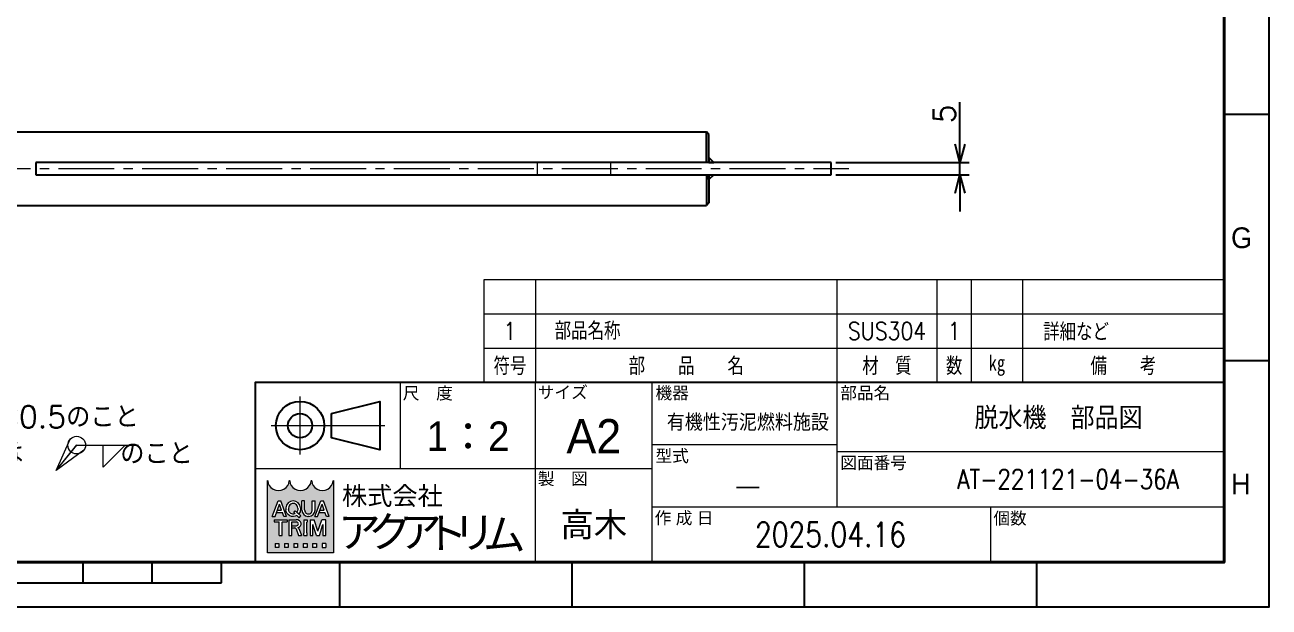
# Model space of a CAD drawing. Header units: millimetres. Extents: x 0 to 3254, y -17 to 1242.
# Drawn here: x 2631 to 3139, y 0 to 238 of the extents above; entities that cross this region are included whole.
import ezdxf
from ezdxf.enums import TextEntityAlignment as Align

# ---------------------------------------------------------------- set-up
doc = ezdxf.new("R2010")
doc.units = ezdxf.units.MM
doc.header["$LTSCALE"] = 1.2
doc.header["$PDMODE"] = 99
doc.header["$PDSIZE"] = 1
doc.linetypes.add('CENTER2', pattern=[28.575000000000003, 19.05, -3.175, 3.175, -3.175])
doc.linetypes.add('HIDDEN', pattern=[9.524999999999999, 6.35, -3.175])
for name, color, linetype, lineweight in [('02_細線', 5, 'Continuous', 13), ('04_HIDDEN', 2, 'HIDDEN', 13), ('05_CENTER', 4, 'CENTER2', 13), ('07_TEXT', 3, 'Continuous', 13), ('08_DIM', 3, 'Continuous', 13), ('99_図枠', 7, 'Continuous', 40)]:
    doc.layers.add(name, color=color, linetype=linetype, lineweight=lineweight)
doc.styles.add('KSS_TXT', font='txt.shx', dxfattribs={"bigfont": 'extfont2.shx'})
doc.styles.add('MS_G', font='MS Gothic.ttf')
doc.styles.get("Standard").update_dxf_attribs({"font": 'txt.shx', "bigfont": 'extfont2.shx'})
doc.styles.add('寸法用', font='simplex.shx', dxfattribs={"width": 0.8, "bigfont": '@extfont2.shx'})
doc.styles.add('表題用', font='MS PGothic.ttf')
doc.dimstyles.new('KSS_DIM', dxfattribs={"dimscale": 3, "dimtxt": 3, "dimasz": 2.5, "dimexe": 1.25, "dimexo": 0.625, "dimtad": 1, "dimdsep": 46, "dimtxsty": 'KSS_TXT', "dimblk": 'OPEN30', "dimcen": 0, "dimazin": 2, "dimtfac": 0.75, "dimtmove": 0, "dimatfit": 3, "dimldrblk": 'OPEN30', "dimfxl": 1.25, "dimtolj": 1, "dimarcsym": 0})

# ---------------------------------------------------------------- blocks, each defined once
blk = doc.blocks.new('_Open30')
at = {"color": 0, "linetype": 'ByBlock', "lineweight": -2}
for p, q in [((-1, 0.26794919), (0, 0)), ((0, 0), (-1, -0.26794919)), ((0, 0), (-1, 0))]:
    blk.add_line(p, q, dxfattribs=at)
blk = doc.blocks.new('*D179')
at = {"layer": '08_DIM', "color": 0, "lineweight": -2, "transparency": 16777216}
for p, q in [((3012.928981349556, 189.239456454292), (3012.928981349556, 206.489456454292)), ((2962.153625197256, 181.7394564542919), (3016.678981349556, 181.739456454292)), ((3012.928981349556, 176.739456454292), (3012.928981349556, 181.739456454292)), ((2962.153625197256, 176.7394564542919), (3016.678981349556, 176.739456454292)), ((3012.928981349556, 169.239456454292), (3012.928981349556, 161.739456454292))]:
    blk.add_line(p, q, dxfattribs=at)
at = {"layer": 'Defpoints', "color": 0, "transparency": 16777216}
for p in [(2960.278625197256, 181.7394564542919), (3012.928981349556, 181.739456454292), (2960.278625197256, 176.7394564542919)]:
    blk.add_point(p, dxfattribs=at)
at = {"layer": '08_DIM', "color": 0, "lineweight": -2, "transparency": 16777216, "xscale": 7.5, "yscale": 7.5, "zscale": 7.5}
for p, rotation in [((3012.928981349556, 181.739456454292), 270), ((3012.928981349556, 176.739456454292), 90)]:
    blk.add_blockref('_Open30', p, dxfattribs=dict(at, rotation=rotation))
at = {"layer": '08_DIM', "color": 0, "transparency": 16777216, "insert": (3006.553981349556, 201.6144564542911), "char_height": 9, "attachment_point": 5, "rotation": 90, "style": 'KSS_TXT'}
blk.add_mtext('\\A1;5', dxfattribs=at)
blk = doc.blocks.new('Weld-line')
blk.add_line((0, 0), (1, 0))
blk = doc.blocks.new('Weld10-s5')
blk.add_circle((0, 0), 2)
blk = doc.blocks.new('Weld10-a1')
for p, q in [((5, 0), (0, 5)), ((0, 5), (0, 0)), ((0, 0), (5, 0))]:
    blk.add_line(p, q)
at = {"width": 0.9}
blk.add_attdef('S', text='', height=2.8, dxfattribs=at).set_placement((-2, 1), align=Align.RIGHT)
blk.add_attdef('L', (8, 1), '', height=2.8, dxfattribs=at)
blk = doc.blocks.new('Jis_w20130906110600')
blk.add_blockref('Weld10-s5', (0, 0))
at = {"xscale": -1, "rotation": 180}
blk.add_blockref('Weld10-a1', (6, 0), dxfattribs=at)
at = {"layer": '08_DIM', "xscale": 14, "yscale": 14, "zscale": 14}
blk.add_blockref('Weld-line', (0, 0), dxfattribs=at)
at = {"style": 'KSS_TXT', "flags": 1}
blk.add_attdef('JISINFO', (0, 0), '', height=3, dxfattribs=at)
at = {"layer": '08_DIM'}
blk.add_leader([(-4.630805428080293, -5.765361229938435), (0, 0)], dimstyle='KSS_DIM', dxfattribs=at)

msp = doc.modelspace()

# ---------------------------------------------------------------- hatches: boundary and pattern name
at = {"layer": '99_図枠', "lineweight": 5}
h = msp.add_hatch(color=256, dxfattribs=at)
h.dxf.hatch_style = 1
edge = h.paths.add_edge_path()
edge.add_arc((2756.820428232745, 51.51771054828191), 0.1280794679994826, 90, 180)
edge.add_ellipse((2752.337646852763, 51.51771054828191), major_axis=(-4.354701911982408, 0), ratio=0.8823529411764706, start_angle=360, end_angle=540, ccw=False)
edge.add_arc((2747.854865472781, 51.51771054828191), 0.1280794679994826, 3.187317984128254, 180.000000000026)
edge.add_ellipse((2743.372084092799, 51.51771054828191), major_axis=(-4.354701911982408, 0), ratio=0.8823529411764706, start_angle=360, end_angle=540, ccw=False)
edge.add_arc((2738.889302712817, 51.51771054828191), 0.1280794679994826, 3.187317984128254, 180)
edge.add_ellipse((2734.406521332835, 51.51771054828191), major_axis=(-4.354701911982408, 0), ratio=0.8823529411764706, start_angle=360, end_angle=540, ccw=False)
edge.add_arc((2729.923739952854, 51.51771054828191), 0.1280794679994826, 3.187317984128254, 90)
edge.add_line((2729.923739952854, 51.64579001628067), (2729.923739952854, 22.05943290840059))
edge.add_line((2729.923739952854, 22.05943290839991), (2756.820428232745, 22.05943290839991))
edge.add_line((2756.820428232745, 22.05943290839991), (2756.820428232745, 51.64579001627999))
h.paths.add_polyline_path([(2734.260861836546, 43.34441904153596), (2735.322795523182, 43.34441904153596), (2737.737656443852, 36.9711847138808), (2737.737656443852, 36.94044564156161), (2736.587987906306, 36.94044564156161), (2735.986806664696, 38.62875785126585), (2733.622466588632, 38.62875785126585), (2733.969080322733, 39.60216180806151), (2735.640192930595, 39.60216180806151), (2734.791828679864, 41.98464420048026), (2732.995669453424, 36.94044564156161), (2731.846000915876, 36.94044564156161), (2731.846000915876, 36.9711847138808)], flags=16)
edge = h.paths.add_edge_path(flags=16)
edge.add_ellipse((2740.410341695075, 40.52667074554688), major_axis=(-2.945827763988099, 0), ratio=0.9565217391304344, start_angle=180, end_angle=360, ccw=False)
edge.add_line((2743.356169459062, 40.52667074554688), (2743.356169459062, 39.75819393755))
edge.add_ellipse((2740.410341695075, 39.75819393754887), major_axis=(-2.945827763988099, 0), ratio=0.9565217391304344, start_angle=142.105255317713, end_angle=180, ccw=False)
edge.add_line((2742.735013469754, 38.02749680872353), (2741.909650980071, 38.70760471048538))
edge.add_ellipse((2740.410341695075, 39.83355344135839), major_axis=(1.87839559379198, 0), ratio=0.9950358206786508, start_angle=-37.0427632869818, end_angle=0)
edge.add_line((2742.288734930819, 39.8334808827351), (2742.288734930819, 40.45131124173895))
edge.add_ellipse((2740.410341695075, 40.45131124173918), major_axis=(1.878393235745405, 0), ratio=0.994718262525732, start_angle=360, end_angle=540)
edge.add_line((2738.531948459328, 40.45131124173918), (2738.531948459328, 39.83348757067415))
edge.add_ellipse((2740.410341695075, 39.83355344135839), major_axis=(1.87839559379198, 0), ratio=0.9950358206786508, start_angle=-180, end_angle=-65.75794872216291)
edge.add_line((2741.181596572428, 38.12929905436818), (2740.658619320266, 38.63828114813828))
edge.add_line((2740.658619320265, 38.63828114813646), (2741.225941915572, 39.24069873338544))
edge.add_line((2741.225941915572, 39.24069873338726), (2743.598053883514, 37.28605200128027))
edge.add_line((2743.598053883514, 37.28605200128027), (2742.856790850028, 36.49893389535418))
edge.add_line((2742.856790850028, 36.49893389535487), (2741.966315179745, 37.36557994781083))
edge.add_ellipse((2740.410341695075, 39.75819393754887), major_axis=(-2.945827763988099, 0), ratio=0.9565217391304344, start_angle=0, end_angle=121.88362473889401, ccw=False)
edge.add_line((2737.464513931086, 39.75819393754887), (2737.464513931086, 40.52667074554574))
h.paths.add_polyline_path([(2737.928138837282, 35.65965096156674), (2737.928138837282, 34.76309468556997), (2736.006946817291, 34.76309468556997, 0.4142135623730951), (2735.87886734929, 34.63501521756939), (2735.87886734929, 29.25567756159057), (2734.726152137296, 29.25567756159057), (2734.726152137296, 34.63501521756939, 0.4142135623730951), (2734.598072669296, 34.76309468556997), (2732.676880649303, 34.76309468556997), (2732.676880649303, 35.65965096156674)], flags=16)
edge = h.paths.add_edge_path(flags=16)
edge.add_line((2738.658170995097, 35.65965096156674), (2741.603998759085, 35.65965096156674))
edge.add_ellipse((2741.603998759084, 33.97503203971633), major_axis=(-2.067472937939515, 4e-16), ratio=0.8148203011203055, start_angle=111.3869747349855, end_angle=270, ccw=False)
edge.add_arc((2741.92105107698, 31.69200424059659), 0.8374090168554461, 22.272952259934925, 58.5531130129101, ccw=False)
edge.add_line((2742.695979956942, 32.00939846314782), (2743.799551165022, 29.30690934879067))
edge.add_line((2743.799551165023, 29.30690934879226), (2743.799551165023, 29.25567756159239))
edge.add_line((2743.799551165023, 29.25567756159057), (2742.557180325429, 29.25567756159057))
edge.add_line((2742.557180325429, 29.25567756159057), (2741.582247706764, 31.96941829922662))
edge.add_arc((2741.10699504636, 31.77809524586905), 0.5123178719979352, 21.92829786654815, 90)
edge.add_line((2741.10699504636, 32.29041311786591), (2739.849310047492, 32.29041311786591))
edge.add_line((2739.849310047492, 32.29041311786591), (2739.849310047492, 33.18696939386291))
edge.add_line((2739.849310047492, 33.18696939386268), (2741.757694120683, 33.18696939386268))
edge.add_arc((2741.730214893404, 33.97503203971633), 0.7885415916244609, 271.9970571044072, 448.0029428955928)
edge.add_line((2741.757694120683, 34.76309468556997), (2739.810886207092, 34.76309468556997))
edge.add_line((2739.810886207092, 34.76309468556997), (2739.810886207092, 29.25567756159194))
edge.add_line((2739.810886207092, 29.25567756159057), (2738.658170995097, 29.25567756159057))
edge.add_line((2738.658170995097, 29.25567756159057), (2738.658170995097, 35.6596509615656))
h.paths.add_polyline_path([(2743.948230128849, 43.34441904153596), (2745.100945340845, 43.34441904153596), (2745.100945340845, 39.75819393754887, 0.175030561155744), (2745.609455159324, 38.29042460726691, 0.2571496110314638), (2747.666342754353, 38.29042460726691, 0.1750305611562702), (2748.174852572833, 39.75819393755432), (2748.174852572833, 43.34441904153596), (2749.327567784828, 43.34441904153596), (2749.327567784828, 39.52649514636346, -0.3793912406243967), (2746.830018158837, 36.94044564156161), (2746.445779754838, 36.94044564156161, -0.3793912406243716), (2743.948230128849, 39.52649514636346)], flags=16)
h.paths.add_polyline_path([(2744.770839141959, 35.65965096156674), (2746.179713289955, 35.65965096156674), (2746.179713289955, 34.76309468556997, 0.4142135623730951), (2746.051633821955, 34.63501521756939), (2746.051633821955, 30.28031330558792, 0.4142135623730951), (2746.179713289955, 30.15223383758916), (2746.179713289955, 29.25567756159057), (2744.770839141959, 29.25567756159057), (2744.770839141959, 30.15223383758916, 0.4142135623730951), (2744.89891860996, 30.28031330558792), (2744.89891860996, 34.63501521756939, 0.4142135623730951), (2744.770839141959, 34.76309468556997)], flags=16)
h.paths.add_polyline_path([(2747.333676564428, 35.65965096156674), (2749.006341821799, 35.65965096156674), (2750.535663264415, 31.00854620513587), (2752.064984707032, 35.65965096156674), (2753.738711416438, 35.65965096156674), (2753.738711416438, 29.25567756159057), (2752.585996204442, 29.25567756159057), (2752.585996204442, 33.73845894157444), (2751.112020870413, 29.25567756159057), (2749.959305658418, 29.25567756159057), (2748.485330324388, 33.73845894157444), (2748.486391776424, 29.25567756159057), (2747.333676564428, 29.25567756159057)], flags=16)
h.paths.add_polyline_path([(2751.677531598415, 43.34441904153596), (2752.739465285052, 43.34441904153596), (2755.154326205721, 36.9711847138808), (2755.154326205721, 36.94044564156161), (2754.004657668174, 36.94044564156161), (2753.403476426564, 38.62875785126585), (2751.039136350501, 38.62875785126585), (2751.385750084602, 39.60216180806151), (2753.056862692464, 39.60216180806151), (2752.208498441732, 41.98464420048026), (2750.412339215291, 36.94044564156161), (2749.262670677745, 36.94044564156161), (2749.262670677745, 36.9711847138808)], flags=16)
h.paths.add_polyline_path([(2732.997647184841, 25.90181694838452), (2734.534600800835, 25.90181694838452), (2734.534600800835, 24.36486333239213), (2732.997647184841, 24.36486333239213)], flags=16)
h.paths.add_polyline_path([(2736.840031224826, 25.90181694838452), (2738.376984840819, 25.90181694838452), (2738.376984840819, 24.36486333239213), (2736.840031224826, 24.36486333239213)], flags=16)
h.paths.add_polyline_path([(2740.68241526481, 25.90181694838452), (2742.219368880804, 25.90181694838452), (2742.219368880804, 24.36486333239213), (2740.68241526481, 24.36486333239213)], flags=16)
h.paths.add_polyline_path([(2744.524799304794, 25.90181694838452), (2746.061752920788, 25.90181694838452), (2746.061752920788, 24.36486333239213), (2744.524799304794, 24.36486333239213)], flags=16)
h.paths.add_polyline_path([(2748.367183344778, 25.90181694838452), (2749.904136960772, 25.90181694838452), (2749.904136960772, 24.36486333239213), (2748.367183344778, 24.36486333239213)], flags=16)
h.paths.add_polyline_path([(2752.209567384763, 25.90181694838452), (2753.746521000757, 25.90181694838452), (2753.746521000757, 24.36486333239213), (2752.209567384763, 24.36486333239213)], flags=16)

# ---------------------------------------------------------------- linework, layer by layer
at = {"color": 0}
for p, q in [((2384.278625201206, 194.2394564519636), (2909.278625201206, 194.2394564519636)), ((2909.278625201206, 181.7394564519636), (2909.278625201206, 194.2394564519563)), ((2910.278625201206, 193.2394564519636), (2909.278625201206, 194.2394564519636)), ((2910.278625201206, 181.7394564519636), (2910.278625201206, 193.2394564519636)), ((2960.278625201206, 181.7394564519636), (2635.278625197269, 181.7394564519636)), ((2635.278625197269, 181.7394564519636), (2635.278625197269, 176.7394564519636)), ((2960.278625201206, 176.7394564519636), (2960.278625201206, 181.7394564519636)), ((2635.278625197269, 176.7394564519636), (2960.278625201206, 176.7394564519636)), ((2909.278625201206, 176.7394564519709), (2909.278625201206, 164.2394564519709)), ((2910.278625201206, 176.7394564519709), (2910.278625201206, 165.2394564519709)), ((2384.278625201206, 164.2394564519636), (2909.278625201206, 164.2394564519709)), ((2910.278625201206, 165.2394564519709), (2909.278625201206, 164.2394564519709))]:
    msp.add_line(p, q, dxfattribs=at)
at = {"color": 3}
for points in [[(2910.278625201206, 181.7394564519636), (2912.278625201206, 181.7394564519636), (2910.278625201206, 183.7394564519636), (2910.278625201206, 183.7394564519636)], [(2910.278625201206, 176.7394564519636), (2912.278625201206, 176.7394564519636), (2910.278625201206, 174.7394564519636), (2910.278625201206, 174.7394564519636)]]:
    msp.add_lwpolyline(points, close=True, dxfattribs=at)
at = {"layer": '02_細線'}
for p, q in [((2818.494288755249, 91.84637131877957), (2818.494288755249, 133.8420852897236)), ((2818.494288755249, 133.8420852897236), (3120.906284905023, 133.8420852897236)), ((2839.492143492013, 133.8420852897236), (2839.492143492013, 91.84637131877957)), ((2962.660519295961, 133.8420852897236), (2962.660519295961, 91.84637131877957)), ((3003.544574932513, 133.8420852897236), (3003.544574932513, 91.84637131877957)), ((3017.543144757024, 133.8420852897236), (3017.543144757024, 91.84637131877957)), ((3038.54099949379, 133.8420852897236), (3038.54099949379, 91.84637131877957)), ((2818.494288755249, 119.8435144674424), (3120.906284905023, 119.8435144674424)), ((2818.494288755249, 105.8449436451613), (3120.906284905023, 105.8449436451613))]:
    msp.add_line(p, q, dxfattribs=at)
at = {"layer": '04_HIDDEN'}
for p, q in [((2840.278625201213, 176.7394564519636), (2840.278625201206, 181.7394564519636)), ((2870.278625201213, 176.7394564519636), (2870.278625201213, 181.7394564519636))]:
    msp.add_line(p, q, dxfattribs=at)
at = {"layer": '05_CENTER'}
msp.add_line((2301.545909596546, 179.2394564519636), (2967.474283320026, 179.2394564519636), dxfattribs=at)
at = {"layer": '99_図枠', "lineweight": 25}
for p, q in [((3139.291999190662, 201.3283498897656), (3120.906284905023, 201.3283498897656)), ((3139.291999190662, 100.6230748901728), (3120.906284905023, 100.6230748901728)), ((2654.503142049764, 9.817799890537799), (2654.503142049764, 18.30351417621955)), ((2682.788856335364, 9.817799890537799), (2682.788856335364, 18.30351417621955)), ((2711.074570620965, 9.817799890537799), (2711.074570620965, 18.30351417621955)), ((2759.527999192197, -1.126752522395691e-07), (2759.527999192197, 18.30351417621955)), ((2854.468999191812, -0.08220010942181943), (2854.468999191812, 18.30351417621955)), ((2854.468999191812, -1.126752522395691e-07), (2854.468999191812, 18.30351417621955)), ((2949.409999191429, -1.126752522395691e-07), (2949.409999191429, 18.30351417621955)), ((3044.350999191046, -1.126752522395691e-07), (3044.350999191046, 18.30351417621955)), ((2428.217427764964, 9.817799890537799), (2711.074570620965, 9.817799890537799))]:
    msp.add_line(p, q, dxfattribs=at)
at = {"layer": '99_図枠', "lineweight": 13}
for p, q in [((2784.306284906383, 56.48922846177834), (2784.306284906383, 91.84637131877957)), ((2839.463427763302, 18.30351417621955), (2839.463427763302, 91.84637131877957)), ((2887.120570620223, 18.30351417621955), (2887.120570620223, 91.84637131877957)), ((2962.644371768858, 91.84637131877957), (2962.644371768858, 40.93208560469816)), ((2743.221284906548, 62.28779989032796), (2743.221284906548, 86.04779989023177)), ((2731.341284906596, 74.16779989027805), (2777.871284906408, 74.16779989027805)), ((2887.120570620223, 66.38922846173978), (2962.644371768858, 66.38922846173978)), ((2962.644371768858, 63.56065703317859), (3120.906284905023, 63.56065703317859)), ((2887.120570620223, 56.48922846177834), (2724.906284906622, 56.48922846177834)), ((2887.120570620223, 40.93208560469816), (3120.906284905023, 40.93208560469816)), ((3025.391999191103, 40.93208560469816), (3025.391999191103, 18.30351417621955))]:
    msp.add_line(p, q, dxfattribs=at)
at = {"layer": '99_図枠', "lineweight": 5}
for p, q in [((2729.923739952854, 22.05943290839991), (2729.923739952854, 51.64579001628067)), ((2756.820428232745, 51.64579001628067), (2756.820428232745, 22.05943290839991)), ((2731.846000915876, 36.9711847138808), (2734.260861836546, 43.34441904153596)), ((2732.995669453424, 36.94044564156161), (2734.791828679864, 41.98464420048026)), ((2734.260861836546, 43.34441904153596), (2735.322795523182, 43.34441904153596)), ((2735.640192930595, 39.60216180806151), (2734.791828679864, 41.98464420048026)), ((2737.737656443852, 36.9711847138808), (2735.322795523182, 43.34441904153596)), ((2743.948230128849, 39.52649514636346), (2743.948230128849, 43.34441904153596)), ((2745.100945340845, 43.34441904153596), (2743.948230128849, 43.34441904153596)), ((2745.100945340845, 39.75819393754887), (2745.100945340845, 43.34441904153596)), ((2748.174852572833, 39.75819393754887), (2748.174852572833, 43.34441904153596)), ((2748.174852572833, 43.34441904153596), (2749.327567784828, 43.34441904153596)), ((2749.262670677745, 36.9711847138808), (2751.677531598415, 43.34441904153596)), ((2749.327567784828, 39.52649514636346), (2749.327567784828, 43.34441904153596)), ((2750.412339215291, 36.94044564156161), (2752.208498441732, 41.98464420048026)), ((2751.677531598415, 43.34441904153596), (2752.739465285052, 43.34441904153596)), ((2753.056862692464, 39.60216180806151), (2752.208498441732, 41.98464420048026)), ((2755.154326205721, 36.9711847138808), (2752.739465285052, 43.34441904153596)), ((2731.846000915876, 36.94044564156161), (2731.846000915876, 36.9711847138808)), ((2731.846000915876, 36.9711847138808), (2731.846000915876, 36.9711847138808)), ((2731.846000915876, 36.94044564156161), (2731.846000915876, 36.9711847138808)), ((2731.846000915876, 36.94044564156161), (2732.995669453424, 36.94044564156161)), ((2732.676880649303, 35.65965096156674), (2737.928138837282, 35.65965096156674)), ((2732.676880649303, 35.65965096156674), (2732.676880649303, 34.76309468556997)), ((2733.622466588632, 38.62875785126585), (2733.969080322733, 39.60216180806151)), ((2733.622466588632, 38.62875785126585), (2735.986806664696, 38.62875785126585)), ((2733.969080322733, 39.60216180806151), (2735.640192930595, 39.60216180806151)), ((2736.587987906306, 36.94044564156161), (2735.986806664696, 38.62875785126585)), ((2737.737656443852, 36.94044564156161), (2736.587987906306, 36.94044564156161)), ((2737.464513931086, 40.52667074554688), (2737.464513931086, 39.75819393754887)), ((2737.737656443852, 36.94044564156161), (2737.737656443852, 36.9711847138808)), ((2737.928138837282, 35.65965096156674), (2737.928138837282, 34.76309468556997)), ((2738.531948459328, 40.45131124173918), (2738.531948459328, 39.83652979534077)), ((2738.658170995097, 35.65965096156674), (2738.658170995097, 29.25567756159057)), ((2738.658170995097, 35.65965096156674), (2741.603998759084, 35.65965096156674)), ((2740.658619320265, 38.63828114813646), (2741.225941915572, 39.24069873338726)), ((2740.658619320265, 38.63828114813646), (2741.181596572428, 38.12929905436818)), ((2741.225941915572, 39.24069873338726), (2743.598053883514, 37.28605200128027)), ((2741.90965098007, 38.70760471048584), (2742.735013469754, 38.02749680872353)), ((2741.966315179746, 37.36557994780947), (2742.856790850028, 36.49893389535487)), ((2742.288734930819, 40.45131124173918), (2742.288734930819, 39.83652979534077)), ((2742.856790850028, 36.49893389535487), (2743.598053883514, 37.28605200128027)), ((2743.356169459062, 40.52667074554688), (2743.356169459062, 39.75819393754887)), ((2744.770839141959, 35.65965096156674), (2746.179713289955, 35.65965096156674)), ((2744.770839141959, 35.65965096156674), (2744.770839141959, 34.76309468556997)), ((2746.179713289955, 35.65965096156674), (2746.179713289955, 34.76309468556997)), ((2746.830018158837, 36.94044564156161), (2746.445779754839, 36.94044564156161)), ((2747.333676564428, 35.65965096156674), (2747.333676564428, 29.25567756159057)), ((2747.333676564428, 35.65965096156674), (2749.006341821799, 35.65965096156674)), ((2750.535663264415, 31.00854620513587), (2749.006341821799, 35.65965096156674)), ((2749.262670677745, 36.94044564156161), (2749.262670677745, 36.9711847138808)), ((2749.262670677745, 36.9711847138808), (2749.262670677745, 36.9711847138808)), ((2749.262670677745, 36.94044564156161), (2749.262670677745, 36.9711847138808)), ((2749.262670677745, 36.94044564156161), (2750.412339215291, 36.94044564156161)), ((2750.535663264415, 31.00854620513587), (2752.064984707032, 35.65965096156674)), ((2751.039136350501, 38.62875785126585), (2751.385750084602, 39.60216180806151)), ((2751.039136350501, 38.62875785126585), (2753.403476426564, 38.62875785126585)), ((2751.385750084602, 39.60216180806151), (2753.056862692464, 39.60216180806151)), ((2753.738711416438, 35.65965096156674), (2752.064984707032, 35.65965096156674)), ((2754.004657668174, 36.94044564156161), (2753.403476426564, 38.62875785126585)), ((2753.738711416438, 29.25567756159057), (2753.738711416438, 35.65965096156674)), ((2755.154326205721, 36.94044564156161), (2754.004657668174, 36.94044564156161)), ((2755.154326205721, 36.94044564156161), (2755.154326205721, 36.9711847138808)), ((2732.676880649303, 34.76309468556997), (2734.598072669296, 34.76309468556997)), ((2734.726152137296, 29.25567756159057), (2734.726152137296, 34.63501521756939)), ((2735.87886734929, 29.25567756159057), (2735.87886734929, 34.63501521756939)), ((2736.006946817291, 34.76309468556997), (2737.928138837282, 34.76309468556997)), ((2739.810886207092, 29.25567756159057), (2739.810886207092, 34.76309468556997)), ((2739.810886207092, 34.76309468556997), (2741.757694120683, 34.76309468556997)), ((2739.849310047492, 32.29041311786591), (2739.849310047492, 33.18696939386268)), ((2739.849310047492, 33.18696939386268), (2741.757694120683, 33.18696939386268)), ((2739.849310047492, 32.29041311786591), (2741.10699504636, 32.29041311786591)), ((2741.582247706764, 31.96941829922821), (2742.557180325429, 29.25567756159057)), ((2742.695979956942, 32.00939846314964), (2743.799551165023, 29.30690934879226)), ((2744.89891860996, 30.28031330558792), (2744.89891860996, 34.63501521756939)), ((2746.051633821955, 30.28031330558792), (2746.051633821955, 34.63501521756939)), ((2748.486391776424, 29.25567756159057), (2748.485330324388, 33.73845894157444)), ((2749.959305658418, 29.25567756159057), (2748.485330324388, 33.73845894157444)), ((2751.112020870413, 29.25567756159057), (2752.585996204442, 33.73845894157444)), ((2752.585996204442, 33.73845894157444), (2752.585996204442, 29.25567756159057)), ((2732.997647184841, 25.90181694838452), (2734.534600800835, 25.90181694838452)), ((2732.997647184841, 25.90181694838452), (2732.997647184841, 24.36486333239213)), ((2734.534600800835, 25.90181694838452), (2734.534600800835, 24.36486333239213)), ((2734.726152137296, 29.25567756159057), (2735.87886734929, 29.25567756159057)), ((2736.840031224826, 25.90181694838452), (2738.376984840819, 25.90181694838452)), ((2736.840031224826, 25.90181694838452), (2736.840031224826, 24.36486333239213)), ((2738.376984840819, 25.90181694838452), (2738.376984840819, 24.36486333239213)), ((2738.658170995097, 29.25567756159057), (2739.810886207092, 29.25567756159057)), ((2740.68241526481, 25.90181694838452), (2742.219368880804, 25.90181694838452)), ((2740.68241526481, 25.90181694838452), (2740.68241526481, 24.36486333239213)), ((2742.219368880804, 25.90181694838452), (2742.219368880804, 24.36486333239213)), ((2742.557180325429, 29.25567756159057), (2743.799551165023, 29.25567756159057)), ((2743.799551165023, 29.30690934879226), (2743.799551165023, 29.25567756159057)), ((2744.524799304794, 25.90181694838452), (2746.061752920788, 25.90181694838452)), ((2744.524799304794, 25.90181694838452), (2744.524799304794, 24.36486333239213)), ((2744.770839141959, 29.25567756159057), (2744.770839141959, 30.15223383758916)), ((2744.770839141959, 29.25567756159057), (2746.179713289955, 29.25567756159057)), ((2746.061752920788, 25.90181694838452), (2746.061752920788, 24.36486333239213)), ((2746.179713289955, 29.25567756159057), (2746.179713289955, 30.15223383758916)), ((2747.333676564428, 29.25567756159057), (2748.486391776424, 29.25567756159057)), ((2748.367183344778, 25.90181694838452), (2749.904136960772, 25.90181694838452)), ((2748.367183344778, 25.90181694838452), (2748.367183344778, 24.36486333239213)), ((2749.904136960772, 25.90181694838452), (2749.904136960772, 24.36486333239213)), ((2749.959305658418, 29.25567756159057), (2751.112020870413, 29.25567756159057)), ((2753.746521000757, 25.90181694838452), (2752.209567384763, 25.90181694838452)), ((2752.209567384763, 25.90181694838452), (2752.209567384763, 24.36486333239213)), ((2752.585996204442, 29.25567756159057), (2753.738711416438, 29.25567756159057)), ((2753.746521000757, 25.90181694838452), (2753.746521000757, 24.36486333239213)), ((2756.820428232745, 22.05943290839991), (2729.923739952854, 22.05943290839991)), ((2734.534600800835, 24.36486333239213), (2732.997647184841, 24.36486333239213)), ((2738.376984840819, 24.36486333239213), (2736.840031224826, 24.36486333239213)), ((2742.219368880804, 24.36486333239213), (2740.68241526481, 24.36486333239213)), ((2746.061752920788, 24.36486333239213), (2744.524799304794, 24.36486333239213)), ((2749.904136960772, 24.36486333239213), (2748.367183344778, 24.36486333239213)), ((2752.209567384763, 24.36486333239213), (2753.746521000757, 24.36486333239213))]:
    msp.add_line(p, q, dxfattribs=at)
at = {"layer": '99_図枠'}
msp.add_lwpolyline([(2055.100570623615, 18.30351417621955), (3120.906284905023, 18.30351417621955), (3120.906284905023, 787.1742856016829), (2055.100570623615, 787.1742856016829)], close=True, dxfattribs=at)
at = {"layer": '99_図枠', "lineweight": 25}
msp.add_lwpolyline([(2724.906284906622, 18.30351417621955), (3120.906284905023, 18.30351417621955), (3120.906284905023, 91.84637131877957), (2724.906284906622, 91.84637131877957)], close=True, dxfattribs=at)
msp.add_lwpolyline([(2756.091284906497, 79.11779989025877), (2775.891284906417, 84.06779989023948), (2775.891284906417, 64.26779989031843), (2756.091284906497, 69.21779989029915), (2756.091284906497, 79.11779989025877)], dxfattribs=at)
for radius in [9.89999999996, 4.94999999998]:
    msp.add_circle((2743.221284906548, 74.16779989027805), radius, dxfattribs=at)
at = {"layer": '99_図枠', "lineweight": 5}
for centre, radius, start, end in [((2729.923739952854, 51.51771054828191), 0.1280794679994826, 0, 90), ((2738.889302712817, 51.51771054828191), 0.1280794679994826, 0, 180), ((2738.889302712817, 51.51771054828191), 0.1280794679994826, 0, 90), ((2747.854865472781, 51.51771054828191), 0.1280794679994826, 0, 180), ((2756.820428232745, 51.51771054828191), 0.1280794679994826, 90, 180), ((2746.6558020984, 39.64234454195889), 2.710049271279299, 182.4500309922611, 265.5552572885243), ((2747.387421343249, 39.72837384023683), 2.286670450191321, 179.2527938813868, 218.9645718468396), ((2746.637898956838, 40.15789195216917), 2.131931267400063, 241.1577278083483, 298.8422721916516), ((2746.619995815277, 39.64234454195889), 2.710049271279299, 274.4447427114757, 357.5499690077389), ((2745.888376570428, 39.72837384023683), 2.286670450191063, 321.0354281531604, 0.7472061186131879), ((2734.598072669296, 34.63501521756939), 0.1280794679994826, 0, 90), ((2736.006946817291, 34.63501521756939), 0.1280794679994826, 90, 180), ((2741.10699504636, 31.77809524586905), 0.5123178719979303, 21.92829786657022, 90), ((2741.730214893404, 33.97503203971633), 0.7885415916244609, 271.9970571043541, 88.00294289554164), ((2741.92105107698, 31.69200424059659), 0.8374090168554603, 22.27295226000314, 58.55311301289396), ((2744.770839141959, 34.63501521756939), 0.1280794679994826, 0, 90), ((2746.179713289955, 34.63501521756939), 0.1280794679994826, 90, 180), ((2744.770839141959, 30.28031330558792), 0.1280794679994826, 270, 0), ((2746.179713289955, 30.28031330558792), 0.1280794679994826, 180, 270)]:
    msp.add_arc(centre, radius, start, end, dxfattribs=at)
for centre, major_axis, ratio, start_param, end_param in [((2734.406521332835, 51.51771054828191), (-4.354701911982408, 0), 0.8823529411764706, 6.283185307179585, 9.424777960769381), ((2743.372084092799, 51.51771054828191), (-4.354701911982408, 0), 0.8823529411764706, 6.283185307179585, 9.424777960769381), ((2752.337646852763, 51.51771054828191), (-4.354701911982408, 0), 0.8823529411764706, 6.283185307179585, 9.424777960769381), ((2740.410341695075, 40.52667074554688), (-2.945827763988099, 0), 0.9565217391304344, 3.141592653589793, 6.283185307179585), ((2740.410341695075, 40.45131124173918), (1.878393235745405, 0), 0.994718262525732, 6.283185307179585, 9.424777960769381), ((2741.603998759084, 33.97503203971633), (-2.067472937939515, 4e-16), 0.8148203011203053, 1.944069452961234, 4.712388980384689)]:
    msp.add_ellipse(centre, major_axis=major_axis, ratio=ratio, start_param=start_param, end_param=end_param, dxfattribs=at)
at = {"layer": '99_図枠', "lineweight": 5, "extrusion": (0, 0, -1)}
for centre, major_axis, ratio, start_param, end_param in [((2740.410341695075, 39.75819393754887), (-2.945827763988099, 0), 0.9565217391304344, 4.155914751220672, 6.283185307179585), ((2740.410341695075, 39.83355344135839), (1.878395593791979, 0), 0.9950358206786508, 7.430878021738926, 9.424777960769381), ((2740.410341695075, 39.83355344135839), (1.878395593791979, 0), 0.9950358206786508, 6.283185307179585, 6.929703490574294), ((2740.410341695075, 39.75819393754887), (-2.945827763988099, 0), 0.9565217391304344, 3.141592653589793, 3.802980717498314)]:
    msp.add_ellipse(centre, major_axis=major_axis, ratio=ratio, start_param=start_param, end_param=end_param, dxfattribs=at)
at = {"layer": 'Defpoints'}
msp.add_lwpolyline([(1999.999999190662, -1.126752522395691e-07), (3139.291999190662, -1.126752522395691e-07), (3139.291999190662, 805.5599998873224), (1999.999999190662, 805.5599998873224)], close=True, dxfattribs=at)

# ---------------------------------------------------------------- block references
at = {"layer": '08_DIM', "xscale": 1.8, "yscale": 1.8, "zscale": 1.8}
msp.add_blockref('Jis_w20130906110600', (2651.929736569657, 66.1690756919918), dxfattribs=at)

# ---------------------------------------------------------------- texts
at = {"style": 'KSS_TXT', "width": 0.85}
msp.add_attdef('部品名称', text='', height=7.2, dxfattribs=at).set_placement((2847.259696635966, 112.8442283042443), align=Align.MIDDLE_LEFT)
for tag, height, style, width, p in [('1', 7.2, '寸法用', 0.9, (2828.993216123631, 112.8442283042443)), ('SUS304', 7.2, 'KSS_TXT', 0.85, (2983.10254711423, 112.8442283042443)), ('1', 7.2, 'KSS_TXT', 0.85, (3010.543859844768, 112.8442283042443)), ('詳細など', 7.2, 'KSS_TXT', 0.85, (3060.388139466279, 112.8442298083594)), ('符号', 7.2, 'KSS_TXT', 0.85, (2828.993216123631, 98.8456574819777)), ('部\u3000\u3000品\u3000\u3000名', 7.2, 'KSS_TXT', 0.85, (2901.076331393992, 98.8456574819777)), ('材\u3000質', 7.2, 'KSS_TXT', 0.85, (2983.10254711423, 98.8456574819777)), ('数', 7.2, 'KSS_TXT', 0.85, (3010.543859844768, 98.8456574819777)), ('㎏', 7.2, 'KSS_TXT', 0.85, (3028.042072125406, 98.8456574819777)), ('備\u3000\u3000考', 7.2, 'KSS_TXT', 0.85, (3079.723642199407, 98.8456574819777)), ('脱水機\u3000部品図', 8, '表題用', 0.9, (3053.220940667267, 77.70351417597908)), ('有機性汚泥燃料施設', 6, '表題用', 0.9, (2926.244640632218, 75.79766943782147)), ('AT-221121-04-36A', 8, '寸法用', 0.8, (3057.089101855877, 52.24637131893928)), ('―', 8, 'KSS_TXT', 0.9, (2926.228473115744, 49.91065703321897)), ('2025.04.16', 10, '寸法用', 0.8, (2960.006284905662, 29.61779989045885))]:
    msp.add_attdef(tag, text='', height=height, dxfattribs=dict(style=style, width=width)).set_placement(p, align=Align.MIDDLE)
at = {"style": '表題用'}
for tag, height, p in [('1：2', 12, (2811.884856334843, 69.92494274743899)), ('高木', 10, (2863.291999191762, 33.86065703329791))]:
    msp.add_attdef(tag, text='', height=height, dxfattribs=at).set_placement(p, align=Align.MIDDLE)
at = {"layer": '07_TEXT', "ltscale": 2, "insert": (2541.024340104004, 97.22187351707203), "char_height": 9, "attachment_point": 1}
msp.add_mtext_dynamic_manual_height_columns('注記\\P\u3000指示なき角部はC0.5のこと\\P\u3000指示なき溶接部は\u3000\u3000\u3000\u3000のこと', width=186.2856184694965, gutter_width=15, heights=[0], dxfattribs=at)
at = {"layer": '99_図枠', "lineweight": 13, "style": '表題用'}
for s, p in [('G', (3123.734856333583, 150.9757123899692)), ('H', (3123.734856333583, 50.27043739037458))]:
    msp.add_text(s, height=8.48571428568, dxfattribs=at).set_placement(p, align=Align.MIDDLE_LEFT)
at = {"layer": '99_図枠', "style": '表題用'}
for s, p in [('尺\u3000度', (2785.20332224811, 87.41792748159628)), ('サイズ', (2840.36046510503, 87.79083514641047)), ('機器', (2888.479728559602, 87.50055100085797)), ('部品名', (2964.003529708242, 87.50055100085797)), ('型式', (2888.479728559602, 61.79340814381817)), ('図面番号', (2964.00352970824, 58.96483671525698)), ('製\u3000図', (2840.360495577868, 52.43369228941106)), ('作 成 日', (2888.134654135084, 36.39616511115514)), ('個数', (3026.579442684869, 36.25788324152586))]:
    msp.add_text(s, height=5, dxfattribs=at).set_placement(p, align=Align.MIDDLE_LEFT)
msp.add_text('A2', height=14, dxfattribs=at).set_placement((2863.291999191762, 69.92494274743899), align=Align.MIDDLE)
at = {"layer": '99_図枠', "lineweight": 5, "style": 'MS_G'}
for s, height, p in [('株式会社', 7.560771428540879, (2780.93972450585, 45.45311590142251)), ('ア', 12.76930285709126, (2767.449308839386, 30.72915069956821)), ('ク', 12.76930285709126, (2779.756536034033, 30.72915069956821)), ('ア', 12.76930285709126, (2792.409643597249, 30.72915069956821)), ('ト', 12.76930285709126, (2802.947364408228, 30.19172212814215)), ('リ', 12.76930285709126, (2814.369838411043, 30.46043641385427)), ('ム', 12.76930285709126, (2826.676213767524, 29.65429355671608))]:
    msp.add_text(s, height=height, dxfattribs=at).set_placement(p, align=Align.MIDDLE_CENTER)

# ---------------------------------------------------------------- dimensions: what is measured, and where the dimension line sits
at = {"layer": '08_DIM'}
dim = msp.add_linear_dim(base=(3012.928981349556, 181.739456454292), p1=(2960.278625197255, 176.7394564542919), p2=(2960.278625197255, 181.7394564542919), angle=90, dimstyle='KSS_DIM', override={"dimarcsym": 1}, dxfattribs=at)
dim.commit()
dim.dimension.update_dxf_attribs({"geometry": '*D179', "text_midpoint": (3006.553981349556, 201.6144564542911)})

doc.saveas('drawing.dxf')
